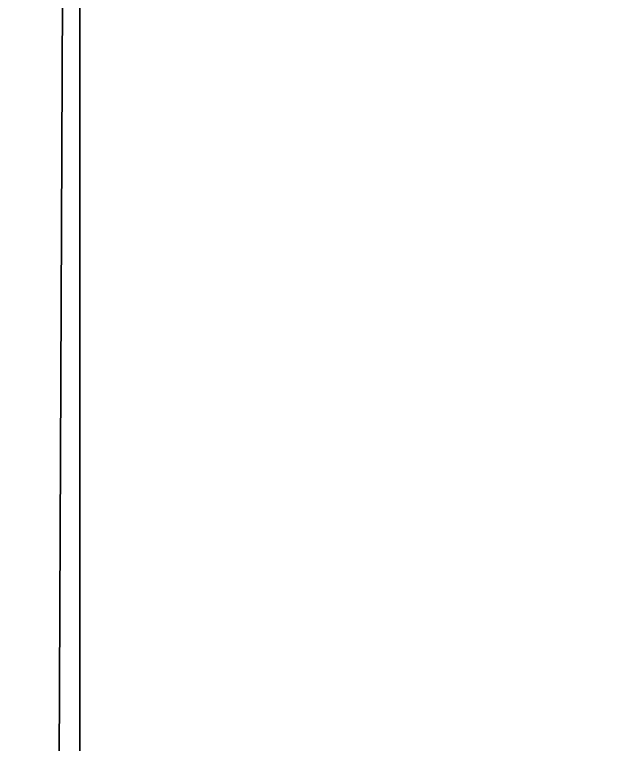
# Model space of a CAD drawing. Extents: x 0 to 3344, y -4262 to 0.
# Drawn here: x 0 to 164, y -1351.4 to -1150.3 of the extents above; entities that cross this region are included whole.
import ezdxf

# ---------------------------------------------------------------- set-up
doc = ezdxf.new("R2010")
doc.units = 0
doc.layers.add('LAYER0', color=7, linetype='CONTINUOUS')
doc.layers.add('LAYER1', color=7, linetype='CONTINUOUS')

msp = doc.modelspace()

# ---------------------------------------------------------------- linework, layer by layer
at = {"layer": 'LAYER0', "invisible_edges": 1}
for points in [[(18, -0.0034, 0.0981), (3344, -4262.003, 0.0981), (0, -4262.003, 0.0981), (18, -0.0034, 0.0981)], [(18, -0.0034, 5.0981), (0, -4262.003, 0.0981), (0, -4262.003, 5.0981), (18, -0.0034, 5.0981)], [(0, -4262.003, 0.0981), (18, -0.0034, 5.0981), (18, -0.0034, 0.0981), (0, -4262.003, 0.0981)], [(3344, -4262.003, 5.0981), (18, -0.0034, 5.0981), (0, -4262.003, 5.0981), (3344, -4262.003, 5.0981)], [(3344, -4262.003, 0.0981), (18, -0.0034, 0.0981), (3344, -0.0034, 0.0981), (3344, -4262.003, 0.0981)], [(18, -0.0034, 5.0981), (3344, -4262.003, 5.0981), (3344, -0.0034, 5.0981), (18, -0.0034, 5.0981)]]:
    msp.add_3dface(points, dxfattribs=at)
at = {"layer": 'LAYER1'}
for points, invisible_edges in [([(18.0046, 0, 5.0981), (168.0046, -150, 5.0981), (18.0046, -4262, 5.0981), (18.0046, 0, 5.0981)], 3), ([(18.0046, 0, 2680.098), (18.0046, -4262, 5.0981), (18.0046, -4262, 2680.098), (18.0046, 0, 2680.098)], 1), ([(18.0046, -4262, 5.0981), (18.0046, 0, 2680.098), (18.0046, 0, 5.0981), (18.0046, -4262, 5.0981)], 1), ([(168.0046, -4112, 5.0981), (18.0046, -4262, 5.0981), (168.0046, -150, 5.0981), (168.0046, -4112, 5.0981)], 3)]:
    msp.add_3dface(points, dxfattribs=dict(at, invisible_edges=invisible_edges))

# ---------------------------------------------------------------- meshes
mesh = msp.add_polymesh((5, 2), dxfattribs=at)
for k, corner in enumerate([(168.0046, -150, 2680.098), (168.0046, -4112, 2680.098), (3194.004, -150, 2680.098), (168.0046, -150, 2680.098), (3194.004, -4112, 2680.098), (3194.004, -150, 2680.098), (168.0046, -4112, 2680.098), (3194.004, -4112, 2680.098), (18.0046, -4262, 2680.098), (3344.004, -4262, 2680.098)]):
    mesh.set_mesh_vertex(divmod(k, 2), corner)

doc.saveas('drawing.dxf')
